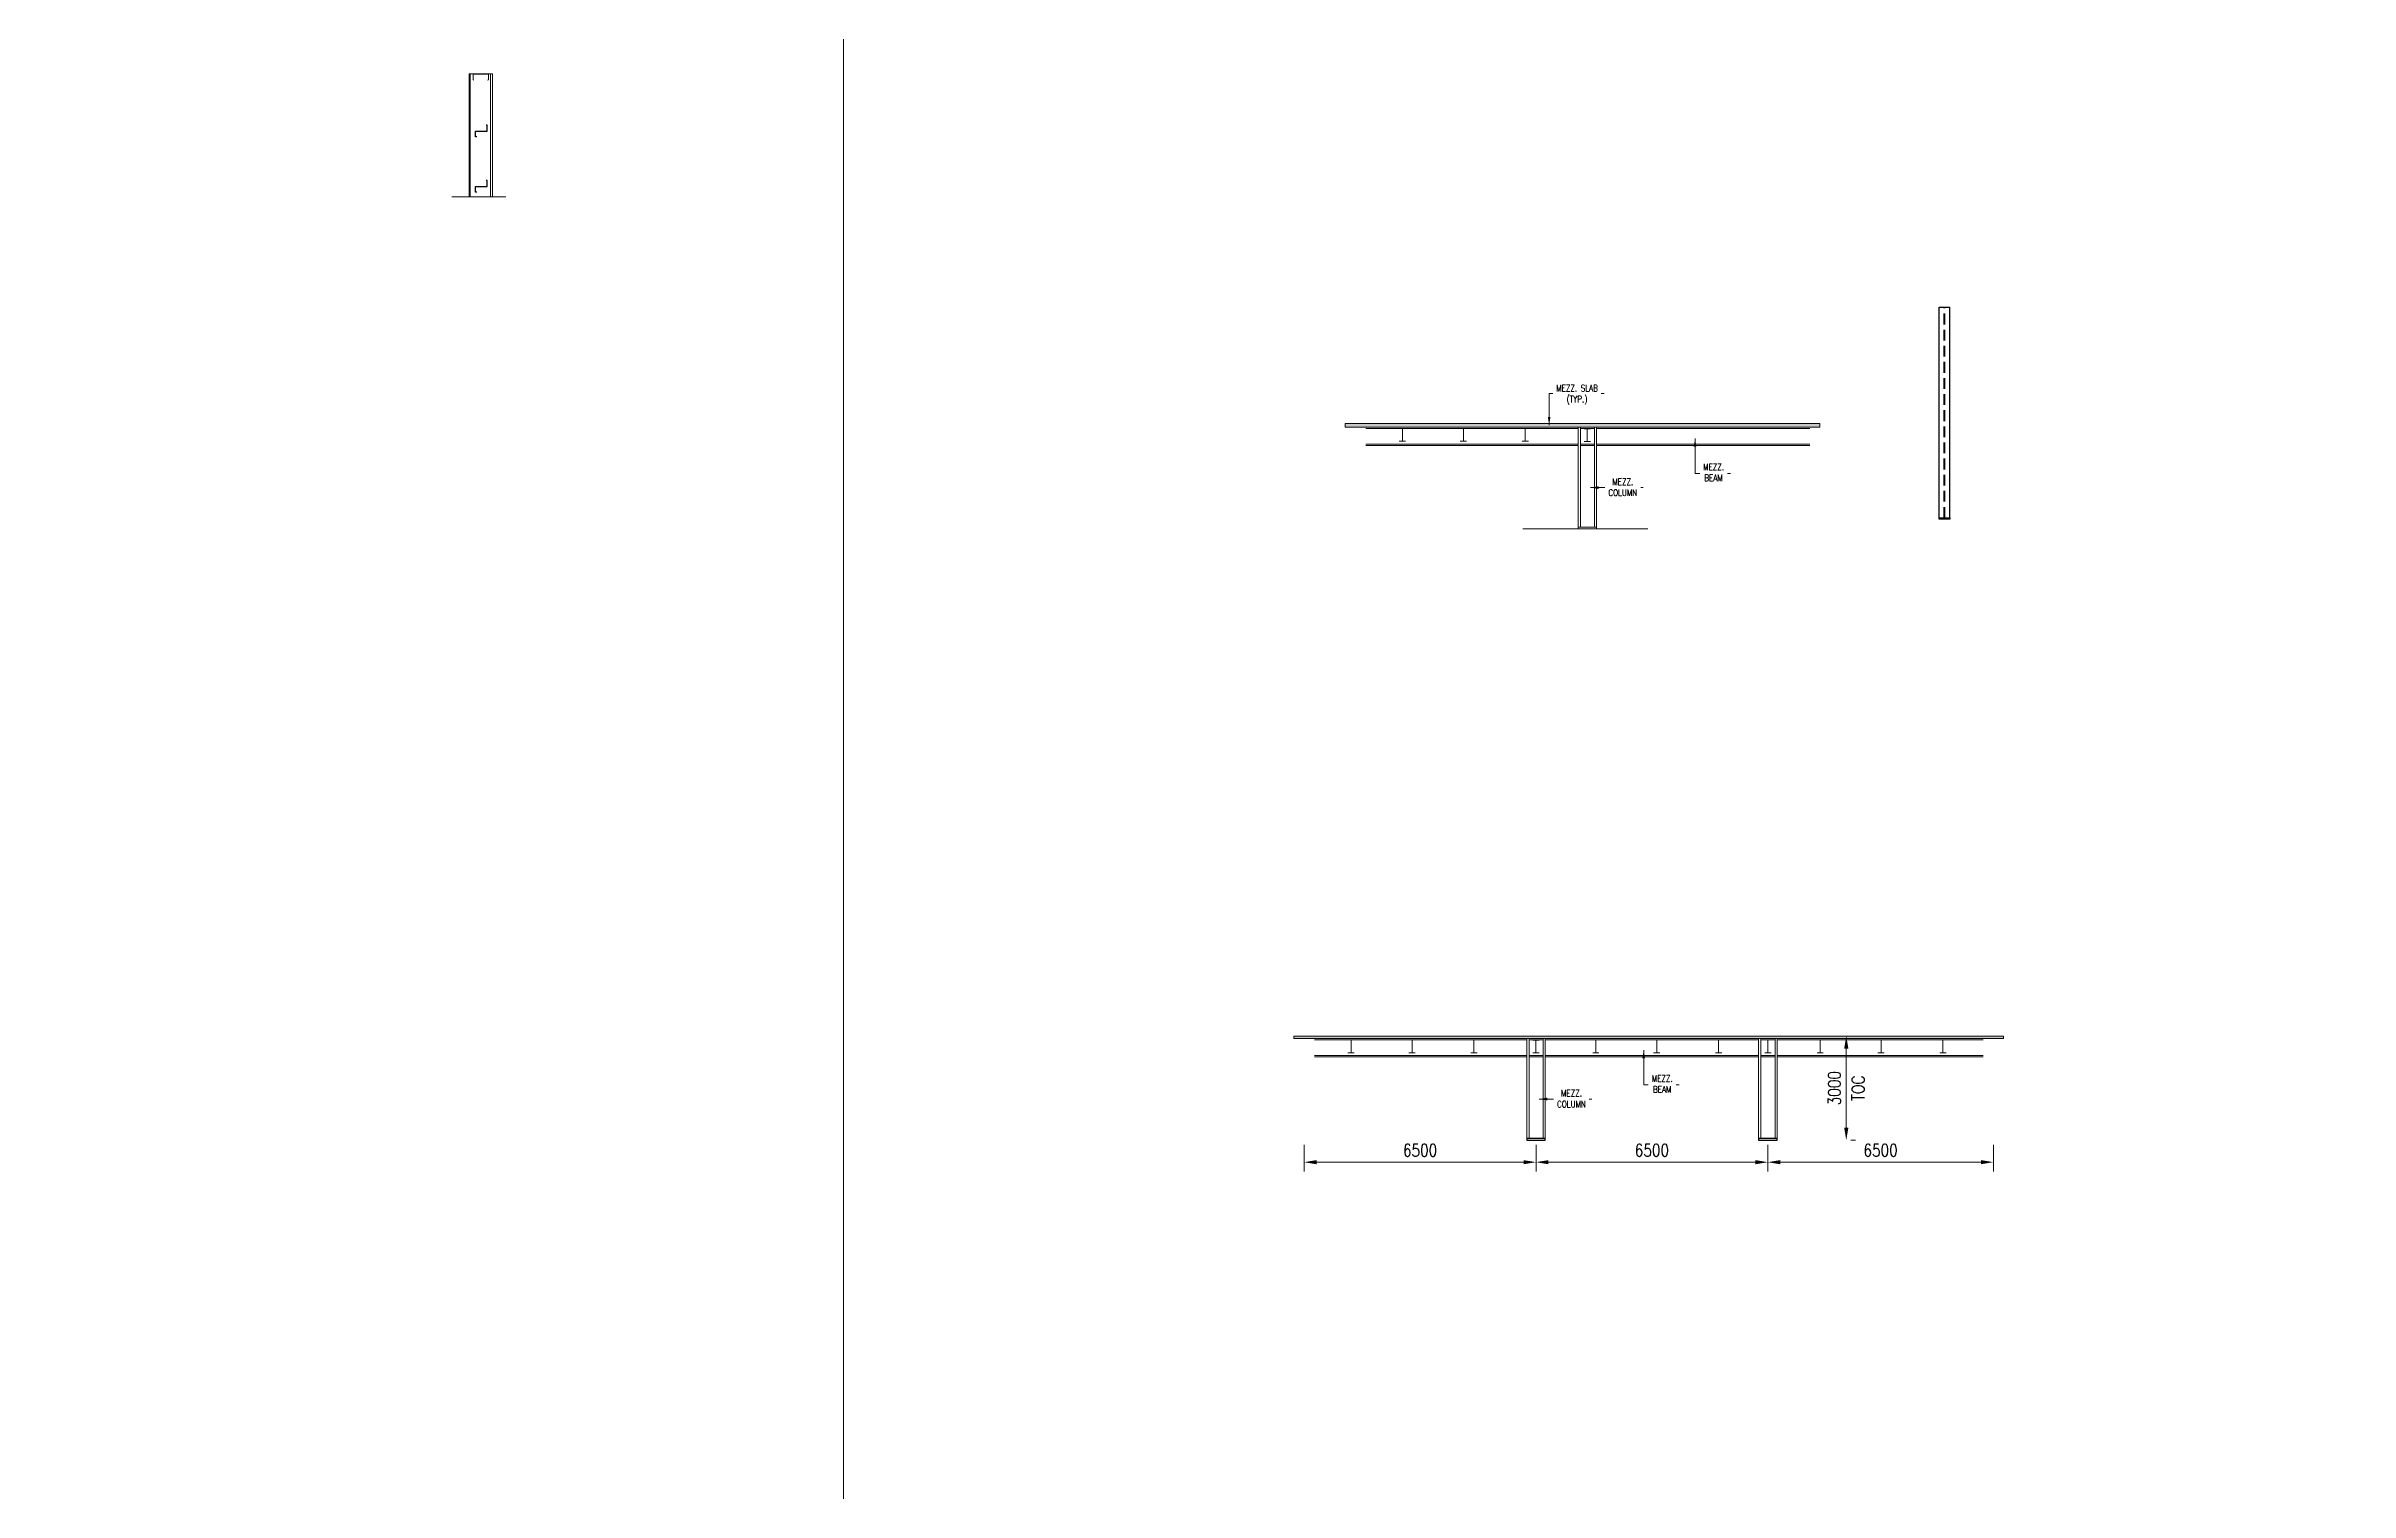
# Model space of a CAD drawing. Header units: millimetres. Extents: x 68421 to 1479662, y -51504 to 144751.
# Drawn here: x 329555 to 394148, y 66742 to 107279 of the extents above; entities that cross this region are included whole.
import ezdxf

# ---------------------------------------------------------------- set-up
doc = ezdxf.new("R2010")
doc.units = ezdxf.units.MM
doc.header["$LTSCALE"] = 0.35
doc.header["$MEASUREMENT"] = 0
doc.linetypes.add('CONTIN', pattern=[0, 0, 0])
doc.linetypes.add('DASHED', pattern=[1290.855, 860.57, -430.285])
doc.layers.get('0').update_dxf_attribs({"linetype": 'CONTIN'})
doc.layers.get('Defpoints').update_dxf_attribs({"linetype": 'CONTINUOUS'})
doc.styles.add('SIMPLEX', font='simplex.shx', dxfattribs={"width": 0.8})
doc.dimstyles.new('Copy of 1-200', dxfattribs={"dimscale": 175, "dimtxt": 2, "dimasz": 2, "dimexe": 1.5, "dimexo": 0.75, "dimgap": 0.9, "dimtad": 1, "dimdec": 0, "dimzin": 0, "dimdsep": 46, "dimtxsty": 'SIMPLEX', "dimcen": 0.09, "dimclrd": 6, "dimclre": 6, "dimclrt": 7, "dimadec": 0, "dimazin": 0, "dimtfac": 1, "dimtdec": 0, "dimtmove": 0, "dimatfit": 3, "dimfxl": 1, "dimtolj": 1, "dimtzin": 0, "dimlwd": 0, "dimlwe": 0, "dimarcsym": 0})
doc.dimstyles.new('FOR PLAN', dxfattribs={"dimscale": 115, "dimtxt": 2, "dimasz": 2, "dimexe": 1.5, "dimexo": 0.75, "dimgap": 0.9, "dimtad": 1, "dimdec": 0, "dimzin": 0, "dimdsep": 46, "dimtxsty": 'SIMPLEX', "dimcen": 0.09, "dimclrd": 6, "dimclre": 6, "dimclrt": 7, "dimadec": 0, "dimazin": 0, "dimtfac": 1, "dimtdec": 0, "dimtmove": 0, "dimatfit": 3, "dimfxl": 1, "dimtolj": 1, "dimtzin": 0, "dimlwd": 0, "dimlwe": 0, "dimarcsym": 0})

# ---------------------------------------------------------------- blocks, each defined once
blk = doc.blocks.new('ZCOL')
for p, q in [((10.2, 0), (0, 0)), ((0, 0), (0, -25.4)), ((10.2, -2.5), (10.2, 0)), ((-10.2, -25.4), (-10.2, -22.9)), ((0, -25.4), (-10.2, -25.4))]:
    blk.add_line(p, q)
blk = doc.blocks.new('A$C30A86DD2')
at = {"color": 1, "lineweight": 20}
for p, q in [((0, 358), (176, 358)), ((176, 0), (0, 0)), ((88, 358), (88, 0))]:
    blk.add_line(p, q, dxfattribs=at)
blk = doc.blocks.new('*D105')
at = {"color": 6, "lineweight": 0}
for p, q in [((380158, 79523), (380289, 79523)), ((380027, 76952), (380027, 79173)), ((380158, 76602), (380289, 76602))]:
    blk.add_line(p, q, dxfattribs=at)
at = {"color": 6, "linetype": 'Continuous', "lineweight": 5}
for points in [[(380085, 79173), (379968, 79173), (380027, 79523)], [(379968, 76952), (380085, 76952), (380027, 76602)]]:
    blk.add_solid(points, dxfattribs=at)
at = {"layer": 'Defpoints', "color": 0, "linetype": 'Continuous', "lineweight": 5}
for p in [(380027, 79523), (380027, 79523), (380027, 76602)]:
    blk.add_point(p, dxfattribs=at)
at = {"color": 7, "linetype": 'Continuous', "lineweight": 0, "char_height": 350, "attachment_point": 5, "rotation": 90, "style": 'SIMPLEX'}
for s, insert in [('\\A1;3000', (379694, 78062)), ('TOC', (380359, 78062))]:
    blk.add_mtext(s, dxfattribs=dict(at, insert=insert))
blk = doc.blocks.new('*D106')
at = {"color": 6, "lineweight": 0}
for p, q in [((364828, 76471), (364828, 75725)), ((371328, 76471), (371328, 75725)), ((365178, 75987), (370978, 75987))]:
    blk.add_line(p, q, dxfattribs=at)
at = {"color": 6, "linetype": 'Continuous', "lineweight": 5}
for points in [[(365178, 76045), (365178, 75929), (364828, 75987)], [(370978, 75929), (370978, 76045), (371328, 75987)]]:
    blk.add_solid(points, dxfattribs=at)
at = {"layer": 'Defpoints', "color": 0, "linetype": 'Continuous', "lineweight": 5}
for p in [(364828, 76602), (371328, 76602), (371328, 75987)]:
    blk.add_point(p, dxfattribs=at)
at = {"color": 7, "linetype": 'Continuous', "lineweight": 0, "insert": (368078, 76320), "char_height": 350, "attachment_point": 5, "style": 'SIMPLEX'}
blk.add_mtext('\\A1;6500', dxfattribs=at)
blk = doc.blocks.new('*D107')
at = {"color": 6, "lineweight": 0}
for p, q in [((371328, 76471), (371328, 75725)), ((377828, 76471), (377828, 75725)), ((371678, 75987), (377478, 75987))]:
    blk.add_line(p, q, dxfattribs=at)
at = {"color": 6, "linetype": 'Continuous', "lineweight": 5}
for points in [[(371678, 76045), (371678, 75929), (371328, 75987)], [(377478, 75929), (377478, 76045), (377828, 75987)]]:
    blk.add_solid(points, dxfattribs=at)
at = {"layer": 'Defpoints', "color": 0, "linetype": 'Continuous', "lineweight": 5}
for p in [(371328, 76602), (377828, 76602), (377828, 75987)]:
    blk.add_point(p, dxfattribs=at)
at = {"color": 7, "linetype": 'Continuous', "lineweight": 0, "insert": (374578, 76320), "char_height": 350, "attachment_point": 5, "style": 'SIMPLEX'}
blk.add_mtext('\\A1;6500', dxfattribs=at)
blk = doc.blocks.new('*D108')
at = {"color": 6, "lineweight": 0}
for p, q in [((377828, 76471), (377828, 75725)), ((384151, 76471), (384151, 75725)), ((378178, 75987), (383801, 75987))]:
    blk.add_line(p, q, dxfattribs=at)
at = {"color": 6, "linetype": 'Continuous', "lineweight": 5}
for points in [[(378178, 76045), (378178, 75929), (377828, 75987)], [(383801, 75929), (383801, 76045), (384151, 75987)]]:
    blk.add_solid(points, dxfattribs=at)
at = {"layer": 'Defpoints', "color": 0, "linetype": 'Continuous', "lineweight": 5}
for p in [(377828, 76602), (384151, 76602), (384151, 75987)]:
    blk.add_point(p, dxfattribs=at)
at = {"color": 7, "linetype": 'Continuous', "lineweight": 0, "insert": (380989, 76320), "char_height": 350, "attachment_point": 5, "style": 'SIMPLEX'}
blk.add_mtext('\\A1;6500', dxfattribs=at)

msp = doc.modelspace()

# ---------------------------------------------------------------- hatches: boundary and pattern name
at = {"linetype": 'Continuous', "lineweight": 0}
h = msp.add_hatch(dxfattribs=at)
h.set_pattern_fill('AR-CONC', color=5, scale=10)
h.set_pattern_definition([(50, (206565.045, 853256.01), (71.7437504, -6.2868335), [7.5, -82.5]), (355, (206565.045, 853256.01), (-13.8989936, 75.1975264), [6, -66]), (100.45, (206571.045, 853255.51), (57.855976, 68.937189), [6.4, -70.1]), (46.18, (206565.045, 853276.01), (106.713649, -16.614964), [11.25, -123.75]), (96.64, (206573.95, 853274.61), (93.457493, 97.460285), [9.6, -105.2]), (351.18, (206565.05, 853276.01), (93.443123, 97.424343), [9, -99]), (21, (206575.045, 853271.01), (59.7005806, -40.280649), [7.5, -82.5]), (326, (206575.045, 853271.01), (24.3001505, 72.507604), [6, -66]), (71.45, (206580.045, 853267.61), (84.023389, 32.2446903), [6.4, -70.1]), (37.5, (206565.045, 853256.01), (1.1739221, 33.2949231), [0, -65.2, 0, -67, 0, -66.3]), (7.5, (206565.045, 853256.01), (26.3069537, 39.4411712), [0, -38.2, 0, -63.7, 0, -25.25]), (327.5, (206542.745, 853256.01), (53.3822436, -2.2554872), [0, -25, 0, -78, 0, -103.5]), (317.5, (206532.745, 853256.01), (58.318617, 10.0104982), [0, -32.5, 0, -51.8, 0, -73.5])])
h.paths.add_polyline_path([(379283.44644, 96594.58754), (379283.44644, 96693.11654), (365979.26795, 96693.11703), (365979.26795, 96594.58804)])
h = msp.add_hatch(dxfattribs=at)
h.set_pattern_fill('AR-CONC', color=5, scale=10)
h.set_pattern_definition([(50, (205125.21, 836113.62), (71.7437504, -6.2868335), [7.5, -82.5]), (355, (205125.21, 836113.62), (-13.8989936, 75.1975264), [6, -66]), (100.45, (205131.21, 836113.12), (57.855976, 68.937189), [6.4, -70.1]), (46.18, (205125.21, 836133.62), (106.713649, -16.614964), [11.25, -123.75]), (96.64, (205134.11, 836132.22), (93.457493, 97.460285), [9.6, -105.2]), (351.18, (205125.21, 836133.62), (93.443123, 97.424343), [9, -99]), (21, (205135.21, 836128.62), (59.7005806, -40.280649), [7.5, -82.5]), (326, (205135.21, 836128.62), (24.3001505, 72.507604), [6, -66]), (71.45, (205140.21, 836125.22), (84.023389, 32.2446903), [6.4, -70.1]), (37.5, (205125.212, 836113.622), (1.1739221, 33.2949231), [0, -65.2, 0, -67, 0, -66.3]), (7.5, (205125.212, 836113.622), (26.3069537, 39.4411712), [0, -38.2, 0, -63.7, 0, -25.25]), (327.5, (205102.912, 836113.622), (53.3822436, -2.2554872), [0, -25, 0, -78, 0, -103.5]), (317.5, (205092.91, 836113.62), (58.318617, 10.0104982), [0, -32.5, 0, -51.8, 0, -73.5])])
h.paths.add_polyline_path([(364539.43517, 79522.5401), (364539.43517, 79452.20102), (384439.43426, 79452.20027), (384439.43426, 79522.53936)])

# ---------------------------------------------------------------- linework, layer by layer
at = {"lineweight": 0}
for p, q in [((341418.64645, 103052.54547), (341418.64645, 106497.81109)), ((341418.64645, 103052.54547), (341418.64645, 106497.81109)), ((341447.34014, 106498.64541), (341447.34208, 103052.54547)), ((341447.34014, 106498.64541), (341447.34208, 103052.54547)), ((341447.3416, 103052.54547), (341447.34164, 106497.81109)), ((341447.3416, 103052.54547), (341447.34164, 106497.81109)), ((342017.34039, 106498.64555), (342017.34232, 103052.54547)), ((342017.34039, 106498.64555), (342017.34232, 103052.54547)), ((342067.229, 103052.54547), (342067.229, 106498.6454)), ((342067.229, 103052.54547), (342067.229, 106497.81109)), ((366555.46796, 96556.48745), (372508.42812, 96556.48745)), ((366555.46798, 96594.58754), (372508.44058, 96594.58754)), ((372508.44058, 96594.58754), (372507.5089, 93744.58559)), ((372508.44058, 96594.58754), (379008.44058, 96594.58754)), ((372571.53851, 96594.58747), (372971.53854, 96594.58747)), ((372571.53853, 96556.48737), (372971.53853, 96556.48737)), ((372571.54005, 93791.26979), (372571.53854, 96594.58754)), ((373026.44734, 96556.48745), (379008.44058, 96556.48745)), ((366555.46781, 96078.59145), (372508.2719, 96078.59145)), ((366555.46782, 96116.69155), (372508.28435, 96116.69155)), ((372571.5388, 96116.69502), (372971.53883, 96116.69502)), ((372571.53882, 96078.59492), (372971.53882, 96078.59492)), ((373026.569, 96116.69155), (379008.44058, 96116.69155)), ((373026.57954, 96078.59145), (379008.44058, 96078.59145)), ((365115.6352, 79452.20052), (371068.6078, 79452.20052)), ((371068.6078, 79452.20052), (371067.67613, 76602.19857)), ((371068.6078, 79452.20052), (377568.6078, 79452.20052)), ((371131.70574, 79452.20045), (371531.70577, 79452.20045)), ((371131.70728, 76648.88277), (371131.70577, 79452.20052)), ((377568.6078, 79452.20052), (377567.67613, 76602.19857)), ((377568.6078, 78936.20443), (377568.6078, 79452.20052)), ((377631.70574, 79452.20045), (378031.70577, 79452.20045)), ((377631.70728, 76648.88277), (377631.70577, 79452.20052)), ((378031.70728, 76648.88852), (378031.70577, 79452.20052)), ((378086.604, 78936.29519), (378086.604, 79452.29128)), ((378086.604, 79452.29128), (383863.23496, 79452.19991)), ((378086.60403, 79452.20051), (378087.39242, 76602.19857)), ((365115.63503, 78936.20443), (371068.43912, 78936.20443)), ((365115.63505, 78974.30453), (371068.45158, 78974.30453)), ((365115.63519, 79414.10043), (371068.59535, 79414.10043)), ((371131.70576, 79414.10035), (371531.70576, 79414.10035)), ((371131.70603, 78974.30799), (371531.70606, 78974.30799)), ((371131.70605, 78936.20789), (371531.70605, 78936.20789)), ((371586.61457, 79414.10043), (377568.6078, 79414.10043)), ((371586.73623, 78974.30453), (377568.6078, 78974.30453)), ((371586.74677, 78936.20443), (377568.6078, 78936.20443)), ((377631.70576, 79414.10035), (378031.70576, 79414.10035)), ((377631.70603, 78974.30799), (378031.70606, 78974.30799)), ((377631.70605, 78936.20789), (378031.70605, 78936.20789)), ((378086.604, 79414.19119), (383863.23494, 79414.09982)), ((378086.604, 78974.39529), (383863.23464, 78974.30392)), ((378086.604, 78936.29519), (383863.23461, 78936.20382))]:
    msp.add_line(p, q, dxfattribs=at)
at = {"color": 0, "lineweight": 0, "ltscale": 0.1}
for p, q in [((341418.64645, 106497.81109), (342067.229, 106497.81109)), ((340927.96699, 103052.54547), (342441.68735, 103052.54547)), ((370957.87616, 93744.58559), (374466.10017, 93744.58559)), ((372507.52417, 93791.29072), (373027.21225, 93791.39584))]:
    msp.add_line(p, q, dxfattribs=at)
at = {"linetype": 'Continuous'}
for p, q in [((382629.37233, 94054.82344), (382629.37233, 99954.83711)), ((382629.37233, 99954.83711), (382929.37233, 99954.83711)), ((382929.37233, 94054.82344), (382929.37233, 99954.83711))]:
    msp.add_line(p, q, dxfattribs=at)
at = {"linetype": 'DASHED'}
for p, q in [((382769.37233, 94054.82344), (382769.37233, 99954.83711)), ((382789.37233, 94054.82344), (382789.37233, 99954.83711))]:
    msp.add_line(p, q, dxfattribs=at)
at = {"color": 0, "lineweight": 0, "ltscale": 0.1}
for points in [[(328245.51614, 144750.54254), (351912.11259, 144750.54254), (351912.11259, -32317), (328245.51614, -32317)], [(351912.11259, 144750.54254), (399538.8215, 144750.54254), (399538.8215, -32317), (351912.11259, -32317)]]:
    msp.add_lwpolyline(points, close=True, dxfattribs=at)
at = {"color": 1, "lineweight": 0}
msp.add_lwpolyline([(341544.64787, 106322.83735), (341528.19046, 106330.46999), (341528.19046, 106494.23727), (341955.65655, 106494.23727), (341955.65655, 106330.46999), (341932.31057, 106319.59868)], dxfattribs=at)
msp.add_lwpolyline([(341544.64787, 106322.83735), (341528.19046, 106330.46999), (341528.19046, 106494.23727), (341955.65655, 106494.23727), (341955.65655, 106330.46999), (341932.31057, 106319.59868)], dxfattribs=at)
at = {"color": 0, "linetype": 'Continuous', "lineweight": 0}
for points in [[(365979.26795, 96594.58757), (379283.44644, 96594.5873), (379283.44644, 96696.63067), (365979.26795, 96696.63094)], [(364539.43517, 79452.20055), (384439.43426, 79452.20027), (384439.43426, 79522.53936), (364539.43517, 79522.53963)]]:
    msp.add_lwpolyline(points, close=True, dxfattribs=at)
at = {"color": 0, "ltscale": 0.1}
for points in [[(382629.37233, 94054.82344), (382929.37233, 94054.82344), (382929.37233, 94016.82344), (382629.37233, 94016.82344)], [(371067.67613, 76602.19857), (371587.37951, 76602.19857), (371587.37951, 76648.88852), (371067.67613, 76648.88852)], [(377567.67613, 76602.19857), (378087.37951, 76602.19857), (378087.37951, 76648.88852), (377567.67613, 76648.88852)]]:
    msp.add_lwpolyline(points, close=True, dxfattribs=at)

# ---------------------------------------------------------------- block references
at = {"linetype": 'ByBlock', "lineweight": 0, "yscale": -12.78599133878769, "zscale": -12.78599133878769, "rotation": 270.000015}
for p, xscale in [((341598.84823, 104895.1923), 16.04764310598369), ((341598.84823, 103345.15576), 16.04764310598368)]:
    msp.add_blockref('ZCOL', p, dxfattribs=dict(at, xscale=xscale))
at = {"color": 0, "lineweight": 0, "ltscale": 0.1}
for p in [(367495.98991, 96198.41831), (369205.09043, 96198.4166), (370938.09043, 96198.4166), (372678.09043, 96193.40195), (366056.15714, 79056.03128), (367765.25766, 79056.02957), (369498.25766, 79056.02957), (371238.25766, 79051.01492), (372917.15653, 79055.91654), (374626.25706, 79055.91483), (376359.25706, 79055.91483), (377743.15653, 79055.91654), (379207.15653, 79055.91654), (380916.25706, 79055.91483), (382649.25706, 79055.91483)]:
    msp.add_blockref('A$C30A86DD2', p, dxfattribs=at)

# ---------------------------------------------------------------- dimensions: what is measured, and where the dimension line sits
at = {"lineweight": 0}
for base, p1, p2, angle, text, picture, middle in [((380026.73591, 79522.53943), (380026.73591, 76602.19483), (380026.73591, 79522.53943), 90, '3000\\XTOC', '*D105', (380026.73591, 78062.36713)), ((384151.33366, 75987.15761), (377827.53428, 76602.19857), (384151.33366, 76602.19857), 180, '6500', '*D108', (380989.43397, 76319.65761))]:
    dim = msp.add_linear_dim(base=base, p1=p1, p2=p2, angle=angle, text=text, dimstyle='Copy of 1-200', dxfattribs=at)
    dim.commit()
    dim.dimension.update_dxf_attribs({"geometry": picture, "text_midpoint": middle})
for base, p1, p2, picture, middle in [((371327.53428, 75987.15761), (364827.53428, 76602.19857), (371327.53428, 76602.19857), '*D106', (368077.53428, 76319.65761)), ((377827.53428, 75987.15761), (371327.53428, 76602.19857), (377827.53428, 76602.19857), '*D107', (374577.53428, 76319.65761))]:
    dim = msp.add_linear_dim(base=base, p1=p1, p2=p2, angle=180, dimstyle='Copy of 1-200', dxfattribs=at)
    dim.commit()
    dim.dimension.update_dxf_attribs({"geometry": picture, "text_midpoint": middle})

# ---------------------------------------------------------------- leaders
at = {"linetype": 'Continuous', "lineweight": 0}
for points in [[(371696.94254, 96649.24628), (371696.94254, 97538.19643), (373237.34607, 97538.19643)], [(375786.98834, 96274.37363), (375786.98834, 95298.65106), (376780.24072, 95298.65106)], [(372853.78488, 94899.54005), (374330.79308, 94899.54005)], [(374347.15556, 79131.98661), (374347.15556, 78156.26404), (375340.40795, 78156.26404)], [(371413.9521, 77757.15303), (372890.96031, 77757.15303)]]:
    msp.add_leader(points, dimstyle='FOR PLAN', dxfattribs=at)

# ---------------------------------------------------------------- next in the draw order: texts
at = {"color": 7, "linetype": 'ByBlock', "lineweight": 0, "char_height": 184.08, "attachment_point": 5, "style": 'SIMPLEX', "bg_fill": 2}
for s, insert in [('\\pxqc;{\\Fsimplex.shx|c1;\\C256;MEZZ. SLAB\\P(TYP.)}', (372477.94985, 97504.17573)), ('MEZZ.\\PBEAM', (376307.23401, 95324.18057)), ('MEZZ.\\PCOLUMN', (373762.0944, 94910.91331)), ('MEZZ.\\PBEAM', (374867.40123, 78181.79355)), ('MEZZ.\\PCOLUMN', (372322.26162, 77768.52629))]:
    msp.add_mtext(s, dxfattribs=dict(at, insert=insert))

# ---------------------------------------------------------------- next in the draw order: linework, layer by layer
at = {"lineweight": 0}
for p, q in [((372971.54005, 93791.27554), (372971.53854, 96594.58754)), ((373026.4368, 96594.58753), (373027.2252, 93744.58559)), ((371531.70728, 76648.88852), (371531.70577, 79452.20052)), ((371586.60403, 79452.20051), (371587.39242, 76602.19857))]:
    msp.add_line(p, q, dxfattribs=at)

doc.saveas('drawing.dxf')
